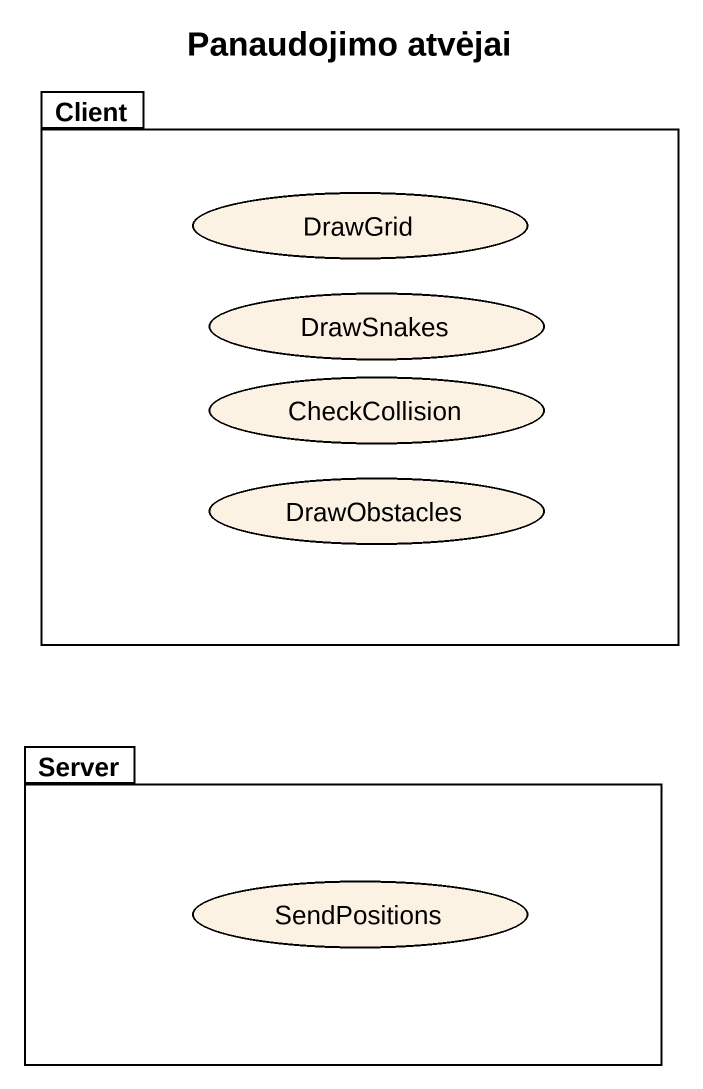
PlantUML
@startuml
title Panaudojimo atvėjai
package Client {
  usecase DrawGrid
  usecase DrawSnakes
  usecase CheckCollision
  usecase DrawObstacles
}
package Server {
  usecase SendPositions
}
@enduml
